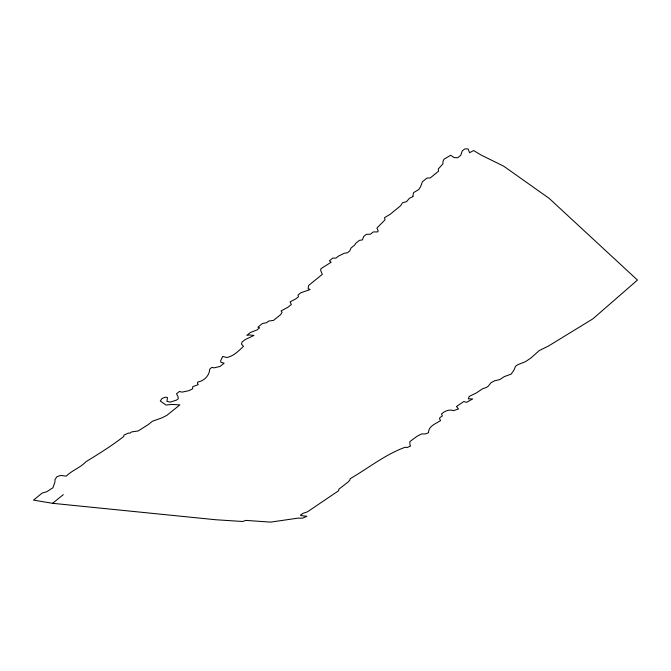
<?xml version="1.0" encoding="UTF-8"?>
<svg xmlns="http://www.w3.org/2000/svg" width="671" height="671" viewBox="0 0 671 671"><rect width="100%" height="100%" fill="white"/><g stroke="black" fill="none" stroke-linecap="round" stroke-linejoin="round"><path stroke-width="1.01" d="M52.581 503.309L215.735 519.748L242.667 521.484L245.93 520.394L270.614 522.122L298.142 518.113L302.294 518.23L306.915 516.284L300.885 515.588L300.524 515.043L303.04 513.34L307.427 511.83L338.654 490.719L338.805 489.26L348.182 481.946L349.926 479.983L350.136 478.7C368.488 468.115 385.271 454.426 405.292 447.205L407.045 447.599L410.635 446.056L410.006 445.167L409.838 441.627L417.043 436.267L421.547 433.969L425.548 433.902L428.509 432.728C428.375 425.875 436.016 423.762 440.629 420.507L439.497 418.805L439.975 417.563L442.357 415.945L441.501 413.948C444.739 411.029 449.302 408.983 453.621 410.652L458.478 408.941L456.456 406.5L463.829 401.493L466.53 402.348L472.686 398.943L468.299 398.842L469.205 396.418L476.427 392.929L482.441 388.836L486.458 387.41L488.287 386.169L491.021 382.68L494.611 380.809L499.945 379.526L504.189 376.649L511.101 374.133L513.894 370.249L515.521 366.282L517.953 364.63L525.519 361.652L530.979 357.953L539.216 350.614L548.324 346.127L592.887 318.842L637.45 280.067L549.138 198.348L503.753 166.223L480.948 154.967L473.659 150.556L469.608 152.703L468.031 148.878L464.659 148.962L462.21 150.967L460.809 155.227L457.714 157.752L454.099 157.568L450.702 155.269L444.059 159.119L443.003 161.283L442.885 163.892L438.255 169.042L438.582 171.139L430.287 177.924L426.899 178.092L422.411 181.766L420.532 186.857L418.687 189.583L413.613 192.602L412.782 196.167L413.244 196.435L409.293 198.381L406.567 201.652L402.508 202.768L400.621 205.754L390.296 214.192L384.558 217.656L385.045 219.82L376.934 228.031L378.201 230.958L377.647 231.906L373.227 231.956L370.451 234.213L366.383 234.313L363.623 236.569L362.407 239.933L359.413 240.344L355.655 243.405L354.808 244.949L351.076 247.993L349.658 251.021L347.603 252.699L344.156 253.311L338.318 256.196L335.936 258.142L332.766 258.083L329.436 260.809L331.164 262.218L320.923 268.719L320.654 270.396L322.298 274.347L308.601 285.494L308.106 288.715L310.145 289.52L300.826 292.774L297.983 295.097L298.486 296.708L295.903 298.805L290.073 301.916L291.382 304.466L287.968 307.243L281.115 310.908L282.088 312.283L280.57 314.699L273.55 320.386L268.601 321.09L266.664 322.667L262.462 323.489L257.882 327.222L259.635 327.792L256.934 329.981L250.384 332.497L246.853 335.374L249.352 334.963L253.957 335.433L245.024 339.677L242.08 342.067L241.459 344.055L243.481 346.328C238.599 350.975 233.743 356.075 226.764 357.534L222.722 356.393L220.625 360.805L220.876 362.306L224.122 363.204L220.155 366.408L213.999 367.876L211.944 367.331L209.688 369.159C209.537 375.584 203.976 381.061 197.769 382.042L197.45 383.175L198.255 384.642L192.736 386.681L192.619 388.828L189.012 390.631L182.101 392.124L179.358 391.487L176.515 393.802L178.041 396.704L178.251 398.733L176.632 400.042L170.275 402.13L166.987 401.409L167.423 397.542L165.578 397.131L162.046 398.482L160.294 401.006L165.98 405.024L171.81 404.445L179.862 404.898L166.861 415.349L161.996 417.807L152.367 421.279L148.241 424.609L138.1 430.975L131.541 431.931L129.939 433.231L128.622 433.005L123.917 435.118L123.749 436.511C111.68 445.838 99.082 453.688 86.089 461.623C80.319 467.754 72.183 470.262 66.236 476.125L60.801 475.429L56.934 476.687L54.988 479.639L54.921 482.155L52.908 487.775L46.769 491.726L42.122 493.084L33.55 500.113L52.581 503.309L63.317 494.644"/></g></svg>
